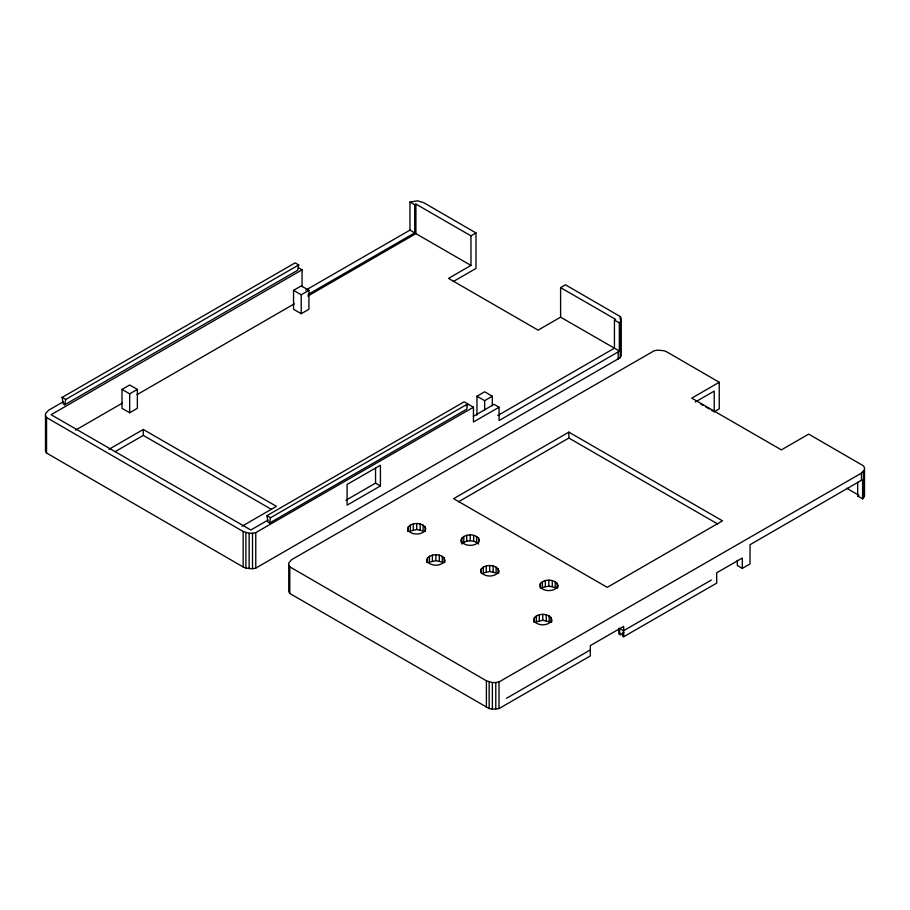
<?xml version="1.0" encoding="UTF-8"?>
<svg xmlns="http://www.w3.org/2000/svg" width="910" height="910" viewBox="0 0 910 910"><rect width="100%" height="100%" fill="white"/><g stroke="black" fill="none" stroke-linecap="round" stroke-linejoin="round"><path stroke-width="1.36" d="M64.678 404.791L65.702 399.467L298.708 264.946L295.124 262.876L62.119 397.397L63.143 403.903L64.678 404.791L297.684 270.27L298.708 264.946M269.519 523.057L270.543 517.733L467.706 403.903L464.123 401.833L266.96 515.663L267.984 522.169L269.519 523.057L466.682 409.227L467.706 403.903M711.347 580.045L623.532 630.744L622.508 636.067L623.668 636.738L716.693 583.139L716.693 572.788L742.332 558.023L742.332 568.375L750.022 563.938L750.022 544.726L862.589 479.615L862.589 498.839L857.675 496.007L857.675 482.277M407.68 528.79L408.363 526.788C412.662 522.465 420.795 522.465 425.095 526.788L425.789 528.79L425.095 530.792C420.795 535.114 412.662 535.114 408.363 530.792L407.68 528.79L407.68 531.156M426.801 562.323L427.484 557.955C431.784 553.633 439.917 553.633 444.216 557.955L444.899 562.323M444.899 559.957L444.216 561.959C439.917 566.282 431.784 566.282 427.484 561.959L426.801 559.957M461.142 540.13L461.825 538.128C466.125 533.806 474.258 533.806 478.558 538.128L479.24 540.13L478.558 542.133C474.258 546.455 466.125 546.455 461.825 542.133L461.142 540.13L461.142 542.496M481.344 568.773L480.662 570.775L481.344 572.777C485.644 577.099 493.777 577.099 498.077 572.777L498.76 570.775L498.077 568.773C493.777 564.45 485.644 564.45 481.344 568.773L481.344 573.505M540.449 583.378L539.755 585.369L540.449 587.371C544.749 591.693 552.87 591.693 557.17 587.371L557.864 585.369L557.17 583.378C552.87 579.056 544.749 579.056 540.449 583.378L540.449 588.099M533.726 621.951L534.409 617.583C538.709 613.26 546.842 613.26 551.141 617.583L551.824 621.951M551.824 619.585L551.141 621.587C546.842 625.909 538.709 625.909 534.409 621.587L533.726 619.585M473.348 416.314L494.084 404.347L499.078 407.236L499.078 420.534L618.197 351.908L619.335 351.01L619.335 322.913L621.246 320.365M63.313 401.754L48.548 410.262L45.5 413.72L45.5 451.155L46.547 453.021L243.152 566.964L245.893 568.113L252.525 568.727L255.767 568.113L620.199 357.71L621.246 355.844L621.246 318.398L620.199 316.532L565.44 284.796L560.594 287.606L560.594 317.169L538.117 330.137L448.505 278.392L470.971 265.424L470.971 235.861L415.915 204.079L414.71 204.773L409.955 202.031L409.955 230.128L414.71 232.869L414.71 204.773M288.754 564.985L289.801 566.85L486.395 680.794L492.378 682.557L495.779 682.557L499.01 681.943L861.452 473.132L864.5 469.674M862.589 498.839L864.5 496.28L864.5 467.717L863.453 465.852L808.694 434.104L781.371 449.881L691.759 398.136L719.241 382.268L666.848 351.908L664.107 350.748L657.475 350.145L654.233 350.748L291.803 559.57L288.754 563.028L288.754 591.602L289.801 593.468L489.148 708.56L492.378 709.163L499.01 708.56L590.351 655.939L590.351 645.588L623.668 626.387L623.668 636.738M478.558 544.043C474.258 539.721 466.125 539.721 461.825 544.043L461.825 538.128M302.04 286.673L302.04 269.826L51.108 414.698L250.83 530.007L268.04 520.065M121.997 389.4L129.675 384.964L137.364 389.4L137.364 408.317L129.675 412.753L121.997 408.317L121.997 389.4L129.675 393.837L137.364 389.4M293.555 290.347L301.233 285.911L308.922 290.347L308.922 309.275L301.233 313.711L293.555 309.275L293.555 290.347L301.233 294.783L308.922 290.347M308.16 294.374L414.71 232.869M75.678 430.077L122.349 403.13M137.091 394.622L294.317 303.849M307.83 296.046L415.915 233.642L470.971 265.424M470.971 235.861L475.987 232.96L423.605 202.6L417.622 200.837L409.955 202.031M108.995 449.278L143.291 429.474L276.435 506.347L242.151 526.151M115.126 451.656L143.291 435.389L271.555 509.441M453.282 281.554L475.987 268.439L475.987 232.96M476.965 415.165L476.965 396.237L484.643 391.8L492.321 396.237L492.321 405.701M466.022 405.769L468.479 404.347L473.45 407.214L473.45 422.001L499.078 407.236M497.77 415.529L614.432 348.177L614.432 320.081L615.638 319.387L560.594 287.606M476.965 396.237L484.643 400.673L492.321 396.237M345.823 500.295L375.546 483.13L380.414 485.951L380.414 465.249L347.097 484.45L347.097 505.141L380.414 485.951M568.852 432.136L453.624 498.669L607.254 587.36L722.483 520.838L568.852 432.136L568.852 438.051L717.569 523.91M458.526 501.751L568.852 438.051M695.297 402.004L714.225 391.084L714.225 411.775L711.779 410.364M714.225 411.775L719.241 408.874L719.241 382.268M506.495 698.311L590.249 649.956M857.675 496.007L858.892 495.302L846.653 488.238M618.8 628.753L618.8 633.917L620.199 634.736L623.862 632.621M305.76 290.154L409.955 230.128M45.5 415.677L46.547 417.542L243.152 531.486L249.135 533.249L252.525 533.249L255.767 532.634L473.45 407.214M423.127 525.093L423.127 531.008L416.735 529.484L410.33 531.008L410.33 525.093M442.249 556.26L442.249 562.175L435.856 560.651L429.452 562.175L429.452 556.26M496.109 567.078L496.109 572.993L489.705 571.469L483.312 572.993L483.312 567.078M555.214 581.672L555.214 587.587L548.81 586.063L542.405 587.587L542.405 581.672M549.174 615.888L549.174 621.803L542.769 620.267L536.377 621.803L536.377 615.888M614.432 320.081L619.335 322.913M560.594 317.169L619.335 351.01M700.768 404.006L703.214 405.428M705.659 406.838L709.322 408.954M298.389 267.711L302.04 269.826M742.332 568.375L737.327 565.485L737.327 560.31M623.532 630.744L619.175 628.23L620.199 634.736M62.119 397.397L65.702 399.467M266.96 515.663L270.543 517.733M863.453 471.539L863.453 498.145M861.452 473.132L861.452 480.525M620.199 316.532L620.199 319.376M620.199 322.231L620.199 357.71M618.197 351.908L618.197 359.302M557.864 585.369L557.864 587.735M557.17 583.378L557.17 588.099M552.279 580.546L552.279 586.461M551.141 617.583L551.141 622.315M548.81 580.148L548.81 586.063M546.239 614.762L546.239 620.665M545.34 580.546L545.34 586.461M542.769 614.364L542.769 620.267M539.312 614.762L539.312 620.665M534.409 617.583L534.409 622.315M499.01 681.943L499.01 708.56M498.76 570.775L498.76 573.141M498.077 568.773L498.077 573.505M495.779 682.557L495.779 709.163M493.174 565.952L493.174 571.867M492.378 682.557L492.378 709.163M489.705 565.554L489.705 571.469M489.148 681.943L489.148 708.56M486.247 565.952L486.247 571.867M486.395 680.794L486.395 707.4M484.643 400.673L484.643 410.137M478.558 538.128L478.558 542.861M476.59 536.434L476.59 542.349M473.655 535.308L473.655 541.211M470.197 534.909L470.197 540.824M466.728 535.308L466.728 541.211M463.793 536.434L463.793 542.349M444.216 557.955L444.216 562.687M439.314 555.134L439.314 561.049M435.856 554.736L435.856 560.651M432.387 555.134L432.387 561.049M427.484 557.955L427.484 562.687M425.095 526.788L425.095 531.52M420.192 523.967L420.192 529.882M416.735 523.568L416.735 529.484M415.915 204.079L415.915 233.642M413.265 523.967L413.265 529.882M408.363 526.788L408.363 531.52M375.546 467.956L375.546 483.13M301.233 294.783L301.233 313.711M289.801 566.85L289.801 593.468M255.767 532.634L255.767 568.113M252.525 533.249L252.525 568.727M249.135 533.249L249.135 568.727M245.893 532.634L245.893 568.113M243.152 531.486L243.152 566.964M143.291 429.474L143.291 435.389M129.675 393.837L129.675 412.753M46.547 417.542L46.547 453.021"/></g></svg>
